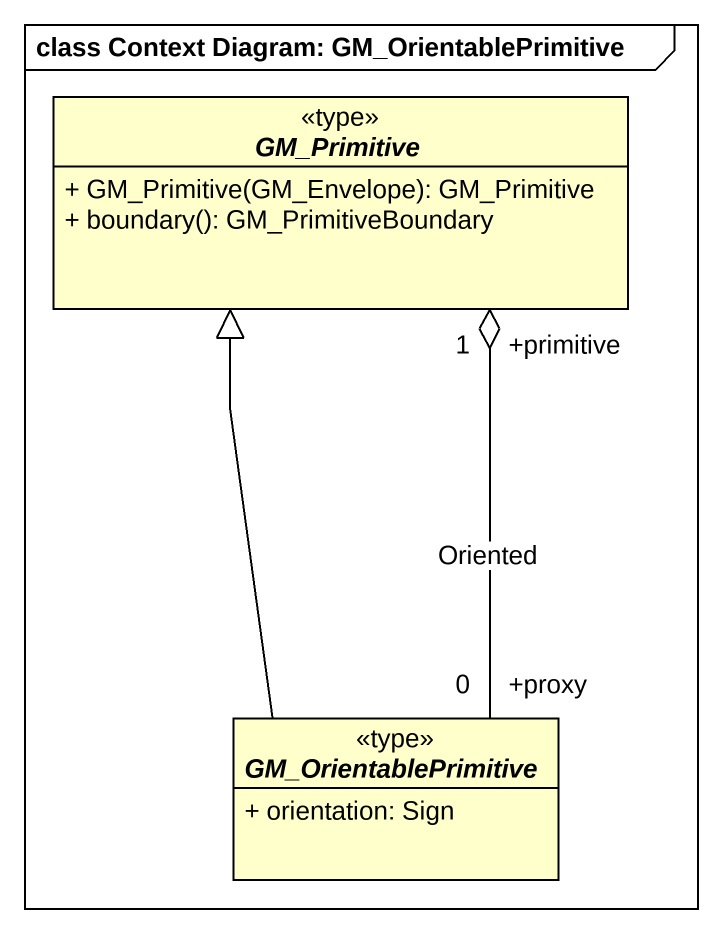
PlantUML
@startuml
mainframe class Context Diagram: GM_OrientablePrimitive
hide circle
hide empty members
skinparam classAttributeIconSize 0
abstract class GM_Primitive <<type>> {
  + GM_Primitive(GM_Envelope): GM_Primitive
  + boundary(): GM_PrimitiveBoundary
}
abstract class GM_OrientablePrimitive <<type>> {
  + orientation: Sign
}
GM_Primitive "+primitive\n1" o-- "+proxy\n0" GM_OrientablePrimitive : Oriented
GM_OrientablePrimitive -up-|> GM_Primitive
@enduml
